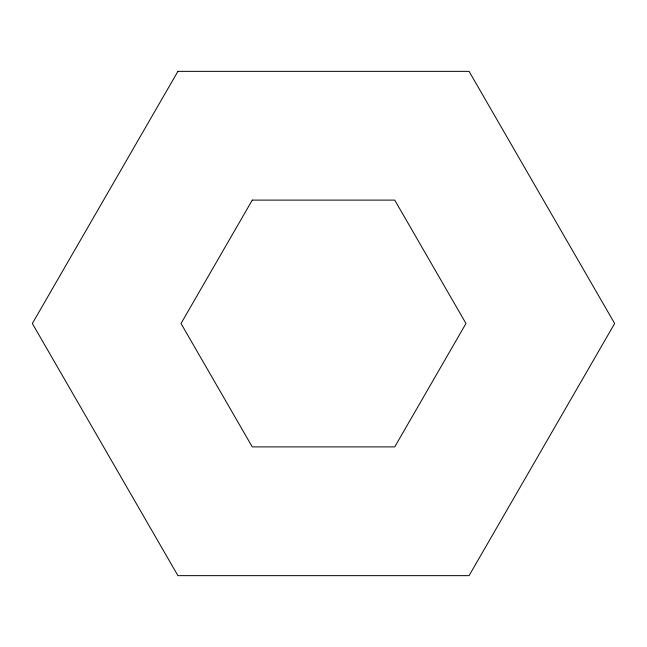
<?xml version="1.0" encoding="UTF-8"?>
<svg xmlns="http://www.w3.org/2000/svg" width="647" height="647" viewBox="0 0 647 647"><rect width="100%" height="100%" fill="white"/><g stroke="black" fill="none" stroke-linecap="round" stroke-linejoin="round"><path stroke-width="0.97" d="M177.925 71.356L32.35 323.5L177.925 575.644L469.075 575.644L614.65 323.5L469.075 71.356L177.925 71.356M252.265 200.109L181.023 323.5L252.265 446.891L394.735 446.891L465.977 323.5L394.735 200.109L252.265 200.109"/></g></svg>
